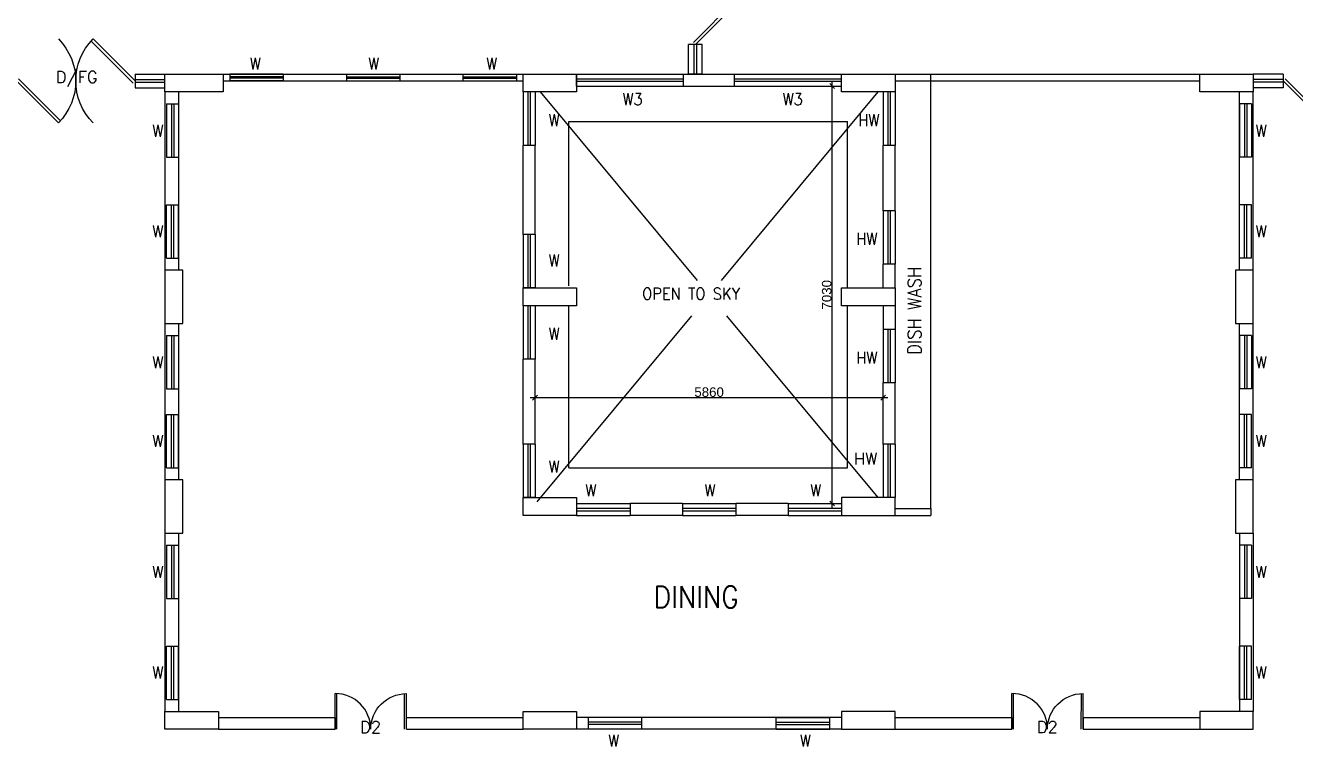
# Model space of a CAD drawing. Extents: x 10161149 to 10263331, y -3696053 to -3547728.
# Drawn here: x 10227213 to 10248592, y -3582576 to -3570432 of the extents above; entities that cross this region are included whole.
import ezdxf

# ---------------------------------------------------------------- set-up
doc = ezdxf.new("R2010")
doc.units = 0
doc.header["$MEASUREMENT"] = 0
doc.header["$PDMODE"] = 35
doc.linetypes.add('DASHED', pattern=[0.75, 0.5, -0.25])
doc.layers.get('0').update_dxf_attribs({"linetype": 'CONTINUOUS'})
doc.layers.get('Defpoints').update_dxf_attribs({"linetype": 'CONTINUOUS'})
for name, color, linetype in [('25', 6, 'CONTINUOUS'), ('5', 3, 'CONTINUOUS'), ('COL', 2, 'CONTINUOUS'), ('DAS', 1, 'DASHED'), ('dim1', 5, 'CONTINUOUS'), ('DOOR', 31, 'CONTINUOUS'), ('Exi. Walls', 170, 'CONTINUOUS'), ('TXW', 6, 'CONTINUOUS'), ('Window', 4, 'CONTINUOUS')]:
    doc.layers.add(name, color=color, linetype=linetype)
doc.styles.add('ROMANS', font='arial.ttf')
doc.styles.get("Standard").update_dxf_attribs({"font": 'romans.shx'})
doc.dimstyles.new('int. dim', dxfattribs={"dimtxt": 160, "dimasz": 80, "dimexe": 80, "dimexo": 0, "dimgap": 10, "dimtad": 1, "dimdec": 0, "dimzin": 12, "dimdsep": 46, "dimtxsty": 'ROMANS', "dimblk": 'OBLIQUE', "dimcen": 1.5, "dimdle": 80, "dimclrd": 5, "dimclre": 5, "dimclrt": 4, "dimadec": 0, "dimazin": 0, "dimtfac": 1, "dimtdec": 0, "dimtix": 1, "dimtmove": 2, "dimatfit": 3, "dimfxl": 1, "dimtolj": 1, "dimtzin": 0, "dimlwd": -1, "dimlwe": -1, "dimarcsym": 0})

# ---------------------------------------------------------------- blocks, each defined once
blk = doc.blocks.new('DOORP')
at = {"layer": 'DOOR'}
for p, q in [((0, 0), (0, 1)), ((0.05, 0), (0.05, 0.999))]:
    blk.add_line(p, q, dxfattribs=at)
at = {"layer": 'DOOR', "color": 145}
blk.add_arc((0, 0), 1, 0, 90, dxfattribs=at)
blk = doc.blocks.new('_Oblique')
at = {"color": 0, "linetype": 'ByBlock', "lineweight": -2}
blk.add_line((-0.5, -0.5), (0.5, 0.5), dxfattribs=at)
blk = doc.blocks.new('*D145')
at = {"layer": 'Defpoints', "color": 0, "lineweight": -3, "transparency": 16777216}
for p in [(10240742, -3571453), (10240792, -3571453), (10240664, -3578483)]:
    blk.add_point(p, dxfattribs=at)
at = {"layer": 'dim1', "color": 5, "transparency": 16777216}
for p, q in [((10240742, -3571453), (10240872, -3571453)), ((10240792, -3578563), (10240792, -3571373)), ((10240664, -3578483), (10240872, -3578483))]:
    blk.add_line(p, q, dxfattribs=at)
at = {"layer": 'dim1', "color": 5, "transparency": 16777216, "xscale": 80, "yscale": 80, "zscale": 80}
for p, rotation in [((10240792, -3571453), 90), ((10240792, -3578483), 270)]:
    blk.add_blockref('_Oblique', p, dxfattribs=dict(at, rotation=rotation))
at = {"layer": 'dim1', "color": 4, "transparency": 16777216, "insert": (10240701, -3574968), "char_height": 160, "attachment_point": 5, "rotation": 90, "style": 'ROMANS'}
blk.add_mtext('\\A1;7030', dxfattribs=at)
blk = doc.blocks.new('WINP')
at = {"layer": 'Window'}
for p, q in [((0, 0), (0, 1)), ((0, 1), (1, 1)), ((1, 0), (1, 1)), ((0, 0.6), (1, 0.6)), ((0, 0.4), (1, 0.4)), ((0, 0), (1, 0))]:
    blk.add_line(p, q, dxfattribs=at)
blk = doc.blocks.new('*D146')
at = {"layer": 'Defpoints', "color": 0, "lineweight": -3, "transparency": 16777216}
for p in [(10241651, -3576700), (10235791, -3576957), (10241651, -3576957)]:
    blk.add_point(p, dxfattribs=at)
at = {"layer": 'dim1', "color": 5, "transparency": 16777216}
for p, q in [((10235711, -3576700), (10241731, -3576700)), ((10235791, -3576957), (10235791, -3576620)), ((10241651, -3576957), (10241651, -3576620))]:
    blk.add_line(p, q, dxfattribs=at)
at = {"layer": 'dim1', "color": 5, "transparency": 16777216, "xscale": 80, "yscale": 80, "zscale": 80, "rotation": 180}
blk.add_blockref('_Oblique', (10235791, -3576700), dxfattribs=at)
at = {"layer": 'dim1', "color": 5, "transparency": 16777216, "xscale": 80, "yscale": 80, "zscale": 80}
blk.add_blockref('_Oblique', (10241651, -3576700), dxfattribs=at)
at = {"layer": 'dim1', "color": 4, "transparency": 16777216, "insert": (10238721, -3576608), "char_height": 160, "attachment_point": 5, "style": 'ROMANS'}
blk.add_mtext('\\A1;5860', dxfattribs=at)

msp = doc.modelspace()

# ---------------------------------------------------------------- linework, layer by layer
at = {"layer": '25'}
for p, q in [((10229061, -3571253), (10229561, -3571253)), ((10229061, -3571345), (10229561, -3571345)), ((10229061, -3571391), (10229561, -3571391)), ((10229061, -3571483), (10229561, -3571483)), ((10235879.2, -3571553), (10238519.1, -3574725.4)), ((10241562.8, -3571553), (10238922.9, -3574725.4)), ((10242451, -3578568), (10242451, -3571368)), ((10238426.9, -3575321.3), (10235821, -3578453)), ((10239015.1, -3575321.3), (10241562.8, -3578383))]:
    msp.add_line(p, q, dxfattribs=at)
at = {"layer": 'COL', "color": 2}
for points in [[(10230539.3, -3571553), (10229561, -3571553), (10229561, -3571253), (10230539.3, -3571253)], [(10236491, -3571553), (10235591, -3571553), (10235591, -3571253), (10236491, -3571253)], [(10241851, -3571553), (10240951, -3571553), (10240951, -3571253), (10241851, -3571253)], [(10247881, -3571553), (10246981, -3571553), (10246981, -3571253), (10247881, -3571253)], [(10229861, -3575453), (10229861, -3574553), (10229561, -3574553), (10229561, -3575453)], [(10247881, -3575453), (10247881, -3574553), (10247581, -3574553), (10247581, -3575453)], [(10236491, -3575153), (10235591, -3575153), (10235591, -3574853), (10236491, -3574853)], [(10241851, -3575153), (10240951, -3575153), (10240951, -3574853), (10241851, -3574853)], [(10229861, -3578983), (10229861, -3578083), (10229561, -3578083), (10229561, -3578983)], [(10247881, -3578983), (10247881, -3578083), (10247581, -3578083), (10247581, -3578983)], [(10236491, -3578683), (10235591, -3578683), (10235591, -3578383), (10236491, -3578383)], [(10240951, -3578683), (10241851, -3578683), (10241851, -3578383), (10240951, -3578383)], [(10230461, -3582283), (10229561, -3582283), (10229561, -3581983), (10230461, -3581983)], [(10236491, -3582283), (10235591, -3582283), (10235591, -3581983), (10236491, -3581983)], [(10240951, -3582283), (10241851, -3582283), (10241851, -3581983), (10240951, -3581983)], [(10246981, -3582283), (10247881, -3582283), (10247881, -3581983), (10246981, -3581983)]]:
    msp.add_lwpolyline(points, close=True, dxfattribs=at)
at = {"layer": 'DAS', "linetype": 'Continuous'}
for p, q in [((10242451, -3571253), (10246981, -3571253)), ((10242451, -3571368), (10246981, -3571368)), ((10247651, -3574553), (10247651, -3571553)), ((10247881, -3574553), (10247881, -3571553)), ((10236361, -3572053), (10241051, -3572053)), ((10236361, -3574818), (10236361, -3572053)), ((10241051, -3574853), (10241051, -3572053)), ((10236361, -3577883), (10236361, -3575153)), ((10241051, -3577883), (10241051, -3575153)), ((10247651, -3578083), (10247651, -3575453)), ((10247881, -3578083), (10247881, -3575453)), ((10236361, -3577883), (10241051, -3577883)), ((10247651, -3578983), (10247651, -3581983)), ((10247881, -3578983), (10247881, -3581983)), ((10241851, -3582083), (10243816, -3582083)), ((10243816, -3582083), (10243816, -3582283)), ((10245016, -3582083), (10246981, -3582083)), ((10245016, -3582083), (10245016, -3582283)), ((10241851, -3582283), (10243816, -3582283)), ((10245016.1, -3582283), (10246981, -3582283))]:
    msp.add_line(p, q, dxfattribs=at)
for points in [[(10229561, -3571553), (10229561, -3574553)], [(10229791, -3571553), (10229791, -3574553)], [(10229561, -3575453), (10229561, -3578083)], [(10229791, -3575453), (10229791, -3578083)], [(10229561, -3578983), (10229561, -3581983)], [(10229791, -3578983), (10229791, -3581983)], [(10230461, -3582083), (10232426, -3582083), (10232426, -3582283)], [(10233626, -3582283), (10233626, -3582083), (10235591, -3582083)], [(10240951, -3582083), (10236491, -3582083)], [(10230461, -3582283), (10232426, -3582283)], [(10233626, -3582283), (10235591, -3582283)], [(10240951, -3582283), (10236491, -3582283)]]:
    msp.add_lwpolyline(points, dxfattribs=at)
at = {"layer": 'Exi. Walls'}
for p, q in [((10229061, -3571253), (10229061, -3571483)), ((10230539.3, -3571253), (10235591, -3571253)), ((10238291, -3571253), (10239151, -3571253)), ((10241851, -3571253), (10242451, -3571253)), ((10242451, -3571368), (10242451, -3571253)), ((10230539.3, -3571368), (10235591, -3571368)), ((10238291, -3571453), (10239151, -3571453)), ((10241851, -3571368), (10242451, -3571368)), ((10235591, -3573953), (10235591, -3572453)), ((10235791, -3573953), (10235791, -3572453)), ((10241651, -3573553), (10241651, -3572453)), ((10241851, -3573553), (10241851, -3572453)), ((10241651, -3574853), (10241651, -3574453)), ((10241851, -3574853), (10241851, -3574453)), ((10241651, -3575153), (10241651, -3575553)), ((10241851, -3575153), (10241851, -3575553)), ((10235591, -3577483), (10235591, -3576053)), ((10235791, -3577483), (10235791, -3576053)), ((10241651, -3577483), (10241651, -3576453)), ((10241851, -3577483), (10241851, -3576453)), ((10238271, -3578483), (10237391, -3578483)), ((10240051, -3578483), (10239171, -3578483)), ((10241851, -3578568), (10242451, -3578568)), ((10242451, -3578568), (10242451, -3578683)), ((10238271, -3578683), (10237391, -3578683)), ((10240051, -3578683), (10239171, -3578683)), ((10241851, -3578683), (10242451, -3578683))]:
    msp.add_line(p, q, dxfattribs=at)

# ---------------------------------------------------------------- block references
at = {"layer": '5'}
for name, p, xscale, yscale, zscale, rotation in [('DOORP', (10238491, -3570753), -999.9999999999836, 1000, 1000, 315), ('DOORP', (10227061, -3571368), -999.9999999999836, 1000, 1000, 225), ('DOORP', (10229061, -3571368), -999.9999999999836, 1000, 1000, 45), ('DOORP', (10248381, -3571368), -999.9999999999836, 1000, 1000, 225), ('WINP', (10238606, -3571253), 500, 230, 500, 90), ('WINP', (10231553.4, -3571253), 900, 115, 900, 180), ('WINP', (10232615.1, -3571253), -900, 115, 900, 180), ('WINP', (10234576.9, -3571253), -900, 115, 900, 180), ('WINP', (10248381, -3571253), 500, 230, 500, 180), ('WINP', (10235791, -3571553), -900, 200, 900, 90), ('WINP', (10241851, -3571553), -900, 200, 900, 90), ('WINP', (10229591, -3571753), 900, 200, 900, 270), ('WINP', (10247851, -3571753), -900, 200, 900, 90), ('WINP', (10229591, -3574353), -900, 200, 900, 270), ('WINP', (10247851, -3574353), 900, 200, 900, 90), ('WINP', (10241851, -3573553), -900, 200, 900, 90), ('WINP', (10235791, -3573953), -900, 200, 900, 90), ('WINP', (10235791, -3575153), -900, 200, 900, 90), ('WINP', (10241851, -3575553), -900, 200, 900, 90), ('WINP', (10229591, -3575653), 900, 200, 900, 270), ('WINP', (10247851, -3575653), -900, 200, 900, 90), ('WINP', (10229591, -3577883), -900, 200, 900, 270), ('WINP', (10247851, -3577883), 900, 200, 900, 90), ('WINP', (10235791, -3577483), -900, 200, 900, 90), ('WINP', (10241851, -3577483), -900, 200, 900, 90), ('WINP', (10236491, -3578483), -900, 200, 900, 180), ('WINP', (10238271, -3578483), -900, 200, 900, 180), ('WINP', (10240051, -3578483), -900, 200, 900, 180), ('WINP', (10229591, -3579183), 900, 200, 900, 270), ('WINP', (10247851, -3579183), -900, 200, 900, 90), ('WINP', (10229591, -3581783), -900, 200, 900, 270), ('WINP', (10247851, -3581783), 900, 200, 900, 90), ('DOORP', (10232426, -3582282.2), 599.9999999991935, 600, 600.0000000000002, 359.9264979149434), ('DOORP', (10233626, -3582283.7), -599.9999999991935, 600, 600.0000000000002, 359.9264979149435), ('DOORP', (10243816, -3582281.4), 599.9999999991935, 600, 600.0000000000002, 359.9264979149434), ('DOORP', (10245016, -3582283), -599.9999999991935, 600, 600.0000000000002, 359.9264979149435)]:
    msp.add_blockref(name, p, dxfattribs=dict(at, xscale=xscale, yscale=yscale, zscale=zscale, rotation=rotation))
at = {"layer": '5', "yscale": 200}
for p, xscale, zscale in [((10236491, -3571453), 1800, 1800), ((10239151, -3571453), 1800, 1800), ((10237591, -3582283), -900, 900), ((10239851, -3582283), 900, 900)]:
    msp.add_blockref('WINP', p, dxfattribs=dict(at, xscale=xscale, zscale=zscale))

# ---------------------------------------------------------------- texts
at = {"layer": 'TXW', "width": 0.9}
for s, height, p in [('W', 200, (10230989.6, -3571176.9)), ('W', 200, (10232982.8, -3571176.9)), ('W', 200, (10234969.3, -3571176.9)), ('W3', 200, (10237262.6, -3571775.7)), ('W3', 200, (10239958.2, -3571775.7)), ('W', 200, (10236019, -3572126.7)), ('HW', 200, (10241232.3, -3572126.7)), ('W', 200, (10229348.9, -3572306.4)), ('W', 200, (10247921.7, -3572306.4)), ('W', 200, (10229348.9, -3573999.5)), ('W', 200, (10247921.7, -3573999.5)), ('HW', 200, (10241197.4, -3574126.7)), ('W', 200, (10236019, -3574492.2)), ('OPEN TO SKY', 200, (10237594.9, -3575050)), ('W', 200, (10236019, -3575726.7)), ('W', 200, (10229348.9, -3576206.4)), ('HW', 200, (10241198.5, -3576126.7)), ('W', 200, (10247921.7, -3576206.4)), ('W', 200, (10229348.9, -3577529.5)), ('W', 200, (10247921.7, -3577529.5)), ('W', 200, (10236019, -3577961.6)), ('W', 200, (10236638.1, -3578360.4)), ('W', 200, (10238642.4, -3578360.4)), ('W', 200, (10240422.4, -3578360.4)), ('W', 200, (10229348.9, -3579736.4)), ('W', 200, (10247921.7, -3579736.4)), ('DINING', 364.5, (10237787.1, -3580237.4)), ('W', 200, (10229348.9, -3581429.5)), ('W', 200, (10247921.7, -3581429.5)), ('W', 200, (10237022.2, -3582575.5)), ('W', 200, (10240248.3, -3582575.5))]:
    msp.add_text(s, height=height, dxfattribs=at).set_placement(p)
at = {"layer": 'TXW'}
for s, p in [('D/FG', (10227725.3, -3571402.2)), ('HW', (10241158.2, -3577828.3)), ('D2', (10232848, -3582346.9)), ('D2', (10244238, -3582346.2))]:
    msp.add_text(s, height=200, dxfattribs=at).set_placement(p)
at = {"layer": 'TXW', "width": 0.9}
msp.add_text('DISH WASH', height=225, rotation=90, dxfattribs=at).set_placement((10242290.8, -3575976.1))

# ---------------------------------------------------------------- dimensions: what is measured, and where the dimension line sits
at = {"layer": 'dim1'}
dim = msp.add_linear_dim(base=(10240792.5, -3571453), p1=(10240664, -3578483), p2=(10240742.2, -3571453), angle=90, text='7030', dimstyle='int. dim', dxfattribs=at)
dim.commit()
dim.dimension.update_dxf_attribs({"geometry": '*D145', "text_midpoint": (10240700.7, -3574968)})
dim = msp.add_linear_dim(base=(10241651, -3576699.7), p1=(10235791, -3576956.5), p2=(10241651, -3576956.5), text='5860', dimstyle='int. dim', dxfattribs=at)
dim.commit()
dim.dimension.update_dxf_attribs({"geometry": '*D146', "text_midpoint": (10238721, -3576608)})

doc.saveas('drawing.dxf')
